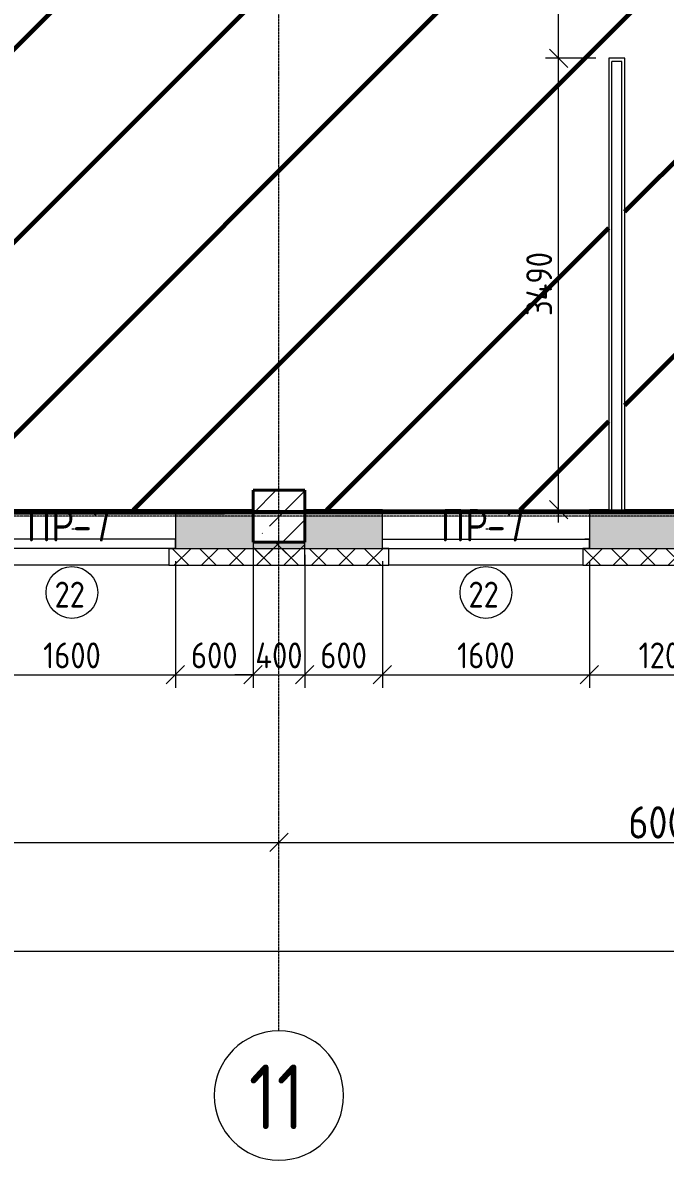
# Model space of a CAD drawing. Header units: millimetres. Extents: x -56773 to 323062, y -262288 to 76460.
# Drawn here: x 25829 to 30796, y -109923 to -101130 of the extents above; entities that cross this region are included whole.
import ezdxf

# ---------------------------------------------------------------- set-up
doc = ezdxf.new("R2010")
doc.units = ezdxf.units.MM
doc.linetypes.add('ADSK_Линия сетки', pattern=[25, 20, -2.5, 0, -2.5])
for name, color, linetype, lineweight in [('1.1) Шлифовка потолка', 5, 'Continuous', 60), ('3.1 Штукатурка внешн стен', 5, 'Continuous', 60), ('_ Окна', 7, 'Continuous', 18), ('Марки', 7, 'Continuous', 20), ('Марки окон', 7, 'Continuous', 20), ('Несущие колонны', 7, 'Continuous', 18), ('Окна', 7, 'Continuous', 9), ('Оси', 7, 'Continuous', 9), ('Размеры', 7, 'Continuous', 9), ('Стены внутренние', 7, 'Continuous', 18), ('Стены наружные', 7, 'Continuous', 18), ('Стены штриховка', 7, 'Continuous', 9)]:
    doc.layers.add(name, color=color, linetype=linetype, lineweight=lineweight)
doc.styles.add('GOST Common', font='', dxfattribs={"width": 0.9, "height": 500})
doc.styles.add('GOST Common_2', font='', dxfattribs={"width": 0.9, "height": 250})
doc.styles.add('GOST Common_3', font='', dxfattribs={"width": 0.9, "height": 200})
doc.styles.get('GOST Common').set_extended_font_data('GOST Common')
doc.styles.get('GOST Common_2').set_extended_font_data('GOST Common')
doc.styles.get('GOST Common_3').set_extended_font_data('GOST Common')
doc.dimstyles.new('ADSK_Основной_2_0_1', dxfattribs={"dimscale": 304.8, "dimtxt": 201.142999, "dimasz": 0.463911, "dimexe": 0.328084, "dimexo": 0.328084, "dimgap": 0.164042, "dimtad": 1, "dimdec": 3, "dimrnd": 0.001, "dimdsep": 46, "dimtxsty": 'GOST Common_3', "dimblk1": 'OBLIQUE', "dimblk2": 'OBLIQUE', "dimsah": 1, "dimcen": 0.09, "dimdle": 0.328084, "dimazin": 2, "dimtfac": 1, "dimtdec": 4, "dimtix": 1, "dimtmove": 1, "dimatfit": 3, "dimfxl": 1, "dimtvp": 1, "dimtolj": 1, "dimtzin": 0, "dimlwd": 20, "dimlwe": 20, "dimarcsym": 2})
doc.dimstyles.new('ADSK_Основной_2_0_2', dxfattribs={"dimscale": 304.8, "dimtxt": 201.142999, "dimasz": 0.463911, "dimexe": 0.328084, "dimexo": 0.328084, "dimgap": 0.164042, "dimtad": 1, "dimdec": 3, "dimrnd": 0.001, "dimdsep": 46, "dimtxsty": 'GOST Common_3', "dimblk1": 'OBLIQUE', "dimblk2": 'OBLIQUE', "dimsah": 1, "dimcen": 0.09, "dimdle": 0.328084, "dimazin": 2, "dimtfac": 1, "dimtdec": 4, "dimtix": 1, "dimtmove": 0, "dimatfit": 3, "dimfxl": 1, "dimtvp": 1, "dimtolj": 1, "dimtzin": 0, "dimlwd": 20, "dimlwe": 20, "dimarcsym": 2})
doc.dimstyles.new('ADSK_Основной_2_5_мм', dxfattribs={"dimscale": 304.8, "dimtxt": 251.428749, "dimasz": 0.463911, "dimexe": 0.492126, "dimexo": 0.984252, "dimgap": 0.098425, "dimtad": 1, "dimrnd": 0.01, "dimdsep": 46, "dimtxsty": 'GOST Common_2', "dimblk1": 'OBLIQUE', "dimblk2": 'OBLIQUE', "dimsah": 1, "dimcen": 0.09, "dimdle": 0.492126, "dimazin": 2, "dimtfac": 1, "dimtdec": 4, "dimtix": 1, "dimtmove": 0, "dimatfit": 3, "dimfxl": 1, "dimtvp": 1, "dimtolj": 1, "dimtzin": 0, "dimlwd": 20, "dimlwe": 20, "dimarcsym": 2})
pattern_1 = [(45, (9.36, -97949.04), (-106.066, 106.066), []), (135, (9.36, -97949.04), (-106.066, -106.066), [])]

# ---------------------------------------------------------------- blocks, each defined once
blk = doc.blocks.new('ADSK_КолоннаЖБ_Прямоугольная - 400x400 мм-1807143-Кладочный план 2-го этаж')
at = {"layer": 'Несущие колонны', "lineweight": 40}
for p, q in [((-200, 200), (200, 200)), ((-200, -200), (-200, 200)), ((200, 200), (200, -200)), ((200, -200), (-200, -200))]:
    blk.add_line(p, q, dxfattribs=at)
blk = doc.blocks.new('ОКНО L03 _2СТ_RS - ОК-5_1600х2000h-3556615-Кладочный план 2-го этаж')
at = {"layer": '_ Окна'}
for p, q in [((-838.1, 149), (761.9, 149)), ((-838.1, 149), (-838.1, 79)), ((-838.1, 149), (-833.1, 149)), ((-818.1, 149), (-38.1, 149)), ((-38.1, 149), (741.9, 149)), ((761.9, 149), (756.9, 149)), ((761.9, 149), (761.9, 79)), ((-838.1, 79), (761.9, 79)), ((-838.1, 79), (-803.1, 79)), ((-818.1, 79), (-38.1, 79)), ((-38.1, 79), (741.9, 79)), ((761.9, 79), (726.9, 79))]:
    blk.add_line(p, q, dxfattribs=at)
at = {"layer": 'Окна'}
blk.add_line((-888.1, -150), (811.9, -150), dxfattribs=at)
blk = doc.blocks.new('ОКНО L03 _2СТ_RS - ОК-5_1600х2000h-3556607-Кладочный план 2-го этаж')
at = {"layer": '_ Окна'}
for p, q in [((-838.1, -79), (761.9, -79)), ((-838.1, -149), (-838.1, -79)), ((-838.1, -79), (-803.1, -79)), ((-818.1, -79), (-38.1, -79)), ((-38.1, -79), (741.9, -79)), ((761.9, -79), (726.9, -79)), ((761.9, -149), (761.9, -79)), ((-838.1, -149), (761.9, -149)), ((-838.1, -149), (-833.1, -149)), ((-818.1, -149), (-38.1, -149)), ((-38.1, -149), (741.9, -149)), ((761.9, -149), (756.9, -149))]:
    blk.add_line(p, q, dxfattribs=at)
at = {"layer": 'Окна'}
blk.add_line((-888.1, 150), (811.9, 150), dxfattribs=at)
blk = doc.blocks.new('Ось сетки - Круг_Ø10 мм-8259-Кладочный план 2-го этаж')
at = {"layer": 'Оси', "lineweight": 20}
for start, end in [(360, 180), (180, 360)]:
    blk.add_arc((0, 0), 5, start, end, dxfattribs=at)
blk = doc.blocks.new('_Oblique')
at = {"color": 0, "linetype": 'ByBlock', "lineweight": -2}
blk.add_line((-0.5, -0.5), (0.5, 0.5), dxfattribs=at)
blk = doc.blocks.new('*D4385')
at = {"layer": 'Defpoints', "color": 0, "transparency": 16777216}
for p in [(21809.4, -107366.3), (27809.4, -107366.3), (27809.4, -107466.3)]:
    blk.add_point(p, dxfattribs=at)
at = {"layer": 'Размеры', "color": 0, "lineweight": 20, "transparency": 16777216}
for p, q in [((21659.4, -107466.3), (27959.4, -107466.3)), ((21809.4, -107666.3), (21809.4, -107616.3)), ((27809.4, -107666.3), (27809.4, -107616.3))]:
    blk.add_line(p, q, dxfattribs=at)
at = {"layer": 'Размеры', "color": 0, "lineweight": 20, "transparency": 16777216, "xscale": 141.4, "yscale": 141.4, "zscale": 141.4, "rotation": 180}
blk.add_blockref('_Oblique', (21809.4, -107466.3), dxfattribs=at)
at = {"layer": 'Размеры', "color": 0, "lineweight": 20, "transparency": 16777216, "xscale": 141.4, "yscale": 141.4, "zscale": 141.4}
blk.add_blockref('_Oblique', (27809.4, -107466.3), dxfattribs=at)
at = {"layer": 'Размеры', "color": 0, "lineweight": 9, "transparency": 16777216, "insert": (24809.4, -107311.3), "char_height": 250, "width": 756.843, "attachment_point": 5, "style": 'GOST Common_2'}
blk.add_mtext('\\A1;6000', dxfattribs=at)
blk = doc.blocks.new('*D4386')
at = {"layer": 'Defpoints', "color": 0, "transparency": 16777216}
for p in [(27809.4, -107366.3), (33809.4, -107366.3), (33809.4, -107466.3)]:
    blk.add_point(p, dxfattribs=at)
at = {"layer": 'Размеры', "color": 0, "lineweight": 20, "transparency": 16777216}
for p, q in [((27659.4, -107466.3), (33959.4, -107466.3)), ((27809.4, -107666.3), (27809.4, -107616.3)), ((33809.4, -107666.3), (33809.4, -107616.3))]:
    blk.add_line(p, q, dxfattribs=at)
at = {"layer": 'Размеры', "color": 0, "lineweight": 20, "transparency": 16777216, "xscale": 141.4, "yscale": 141.4, "zscale": 141.4, "rotation": 180}
blk.add_blockref('_Oblique', (27809.4, -107466.3), dxfattribs=at)
at = {"layer": 'Размеры', "color": 0, "lineweight": 20, "transparency": 16777216, "xscale": 141.4, "yscale": 141.4, "zscale": 141.4}
blk.add_blockref('_Oblique', (33809.4, -107466.3), dxfattribs=at)
at = {"layer": 'Размеры', "color": 0, "lineweight": 9, "transparency": 16777216, "insert": (30809.4, -107311.3), "char_height": 250, "width": 756.843, "attachment_point": 5, "style": 'GOST Common_2'}
blk.add_mtext('\\A1;6000', dxfattribs=at)
blk = doc.blocks.new('*D4400')
at = {"layer": 'Defpoints', "color": 0, "transparency": 16777216}
for p in [(-19590.6, -108206.3), (61609.4, -108206.3), (61609.4, -108306.3)]:
    blk.add_point(p, dxfattribs=at)
at = {"layer": 'Размеры', "color": 0, "lineweight": 20, "transparency": 16777216}
for p, q in [((-19740.6, -108306.3), (61759.4, -108306.3)), ((-19590.6, -108506.3), (-19590.6, -108456.3)), ((61609.4, -108506.3), (61609.4, -108456.3))]:
    blk.add_line(p, q, dxfattribs=at)
at = {"layer": 'Размеры', "color": 0, "lineweight": 20, "transparency": 16777216, "xscale": 141.4, "yscale": 141.4, "zscale": 141.4, "rotation": 180}
blk.add_blockref('_Oblique', (-19590.6, -108306.3), dxfattribs=at)
at = {"layer": 'Размеры', "color": 0, "lineweight": 20, "transparency": 16777216, "xscale": 141.4, "yscale": 141.4, "zscale": 141.4}
blk.add_blockref('_Oblique', (61609.4, -108306.3), dxfattribs=at)
at = {"layer": 'Размеры', "color": 0, "lineweight": 9, "transparency": 16777216, "insert": (21009.4, -108151.3), "char_height": 250, "width": 889.802, "attachment_point": 5, "style": 'GOST Common_2'}
blk.add_mtext('\\A1;81200', dxfattribs=at)
blk = doc.blocks.new('*D4493')
at = {"layer": 'Defpoints', "color": 0, "transparency": 16777216}
for p in [(25409.4, -105193.1), (27009.4, -105193.1), (27009.4, -106170.3)]:
    blk.add_point(p, dxfattribs=at)
at = {"layer": 'Размеры', "color": 0, "lineweight": 20, "transparency": 16777216}
for p, q in [((25409.4, -105293.1), (25409.4, -106270.3)), ((27009.4, -105293.1), (27009.4, -106270.3)), ((25309.4, -106170.3), (27109.4, -106170.3))]:
    blk.add_line(p, q, dxfattribs=at)
at = {"layer": 'Размеры', "color": 0, "lineweight": 20, "transparency": 16777216, "xscale": 141.4, "yscale": 141.4, "zscale": 141.4, "rotation": 180}
blk.add_blockref('_Oblique', (25409.4, -106170.3), dxfattribs=at)
at = {"layer": 'Размеры', "color": 0, "lineweight": 20, "transparency": 16777216, "xscale": 141.4, "yscale": 141.4, "zscale": 141.4}
blk.add_blockref('_Oblique', (27009.4, -106170.3), dxfattribs=at)
at = {"layer": 'Размеры', "color": 0, "lineweight": 9, "transparency": 16777216, "insert": (26209.4, -106020.3), "char_height": 200, "width": 560.473, "attachment_point": 5, "style": 'GOST Common_3'}
blk.add_mtext('\\A1;1600', dxfattribs=at)
blk = doc.blocks.new('*D4494')
at = {"layer": 'Defpoints', "color": 0, "transparency": 16777216}
for p in [(27609.4, -105144.1), (27009.4, -105193.1), (27609.4, -106170.3)]:
    blk.add_point(p, dxfattribs=at)
at = {"layer": 'Размеры', "color": 0, "lineweight": 20, "transparency": 16777216}
for p, q in [((27609.4, -105244.1), (27609.4, -106270.3)), ((27009.4, -105293.1), (27009.4, -106270.3)), ((26909.4, -106170.3), (27709.4, -106170.3))]:
    blk.add_line(p, q, dxfattribs=at)
at = {"layer": 'Размеры', "color": 0, "lineweight": 20, "transparency": 16777216, "xscale": 141.4, "yscale": 141.4, "zscale": 141.4, "rotation": 180}
blk.add_blockref('_Oblique', (27009.4, -106170.3), dxfattribs=at)
at = {"layer": 'Размеры', "color": 0, "lineweight": 20, "transparency": 16777216, "xscale": 141.4, "yscale": 141.4, "zscale": 141.4}
blk.add_blockref('_Oblique', (27609.4, -106170.3), dxfattribs=at)
at = {"layer": 'Размеры', "color": 0, "lineweight": 9, "transparency": 16777216, "insert": (27309.4, -106020.3), "char_height": 200, "width": 454.106, "attachment_point": 5, "style": 'GOST Common_3'}
blk.add_mtext('\\A1;600', dxfattribs=at)
blk = doc.blocks.new('*D4495')
at = {"layer": 'Defpoints', "color": 0, "transparency": 16777216}
for p in [(27609.4, -105144.1), (28009.4, -105144.1), (28009.4, -106170.3)]:
    blk.add_point(p, dxfattribs=at)
at = {"layer": 'Размеры', "color": 0, "lineweight": 20, "transparency": 16777216}
for p, q in [((27609.4, -105244.1), (27609.4, -106270.3)), ((28009.4, -105244.1), (28009.4, -106270.3)), ((27609.4, -106170.3), (27468, -106170.3)), ((27609.4, -106170.3), (28009.4, -106170.3)), ((28009.4, -106170.3), (28150.8, -106170.3))]:
    blk.add_line(p, q, dxfattribs=at)
at = {"layer": 'Размеры', "color": 0, "lineweight": 20, "transparency": 16777216, "xscale": 141.4, "yscale": 141.4, "zscale": 141.4}
blk.add_blockref('_Oblique', (27609.4, -106170.3), dxfattribs=at)
at = {"layer": 'Размеры', "color": 0, "lineweight": 20, "transparency": 16777216, "xscale": 141.4, "yscale": 141.4, "zscale": 141.4, "rotation": 180}
blk.add_blockref('_Oblique', (28009.4, -106170.3), dxfattribs=at)
at = {"layer": 'Размеры', "color": 0, "lineweight": 9, "transparency": 16777216, "insert": (27809.4, -106020.3), "char_height": 200, "width": 474.561, "attachment_point": 5, "style": 'GOST Common_3'}
blk.add_mtext('\\A1;400', dxfattribs=at)
blk = doc.blocks.new('*D4496')
at = {"layer": 'Defpoints', "color": 0, "transparency": 16777216}
for p in [(28009.4, -105144.1), (28609.4, -105193.1), (28609.4, -106170.3)]:
    blk.add_point(p, dxfattribs=at)
at = {"layer": 'Размеры', "color": 0, "lineweight": 20, "transparency": 16777216}
for p, q in [((28009.4, -105244.1), (28009.4, -106270.3)), ((28609.4, -105293.1), (28609.4, -106270.3)), ((27909.4, -106170.3), (28709.4, -106170.3))]:
    blk.add_line(p, q, dxfattribs=at)
at = {"layer": 'Размеры', "color": 0, "lineweight": 20, "transparency": 16777216, "xscale": 141.4, "yscale": 141.4, "zscale": 141.4, "rotation": 180}
blk.add_blockref('_Oblique', (28009.4, -106170.3), dxfattribs=at)
at = {"layer": 'Размеры', "color": 0, "lineweight": 20, "transparency": 16777216, "xscale": 141.4, "yscale": 141.4, "zscale": 141.4}
blk.add_blockref('_Oblique', (28609.4, -106170.3), dxfattribs=at)
at = {"layer": 'Размеры', "color": 0, "lineweight": 9, "transparency": 16777216, "insert": (28309.4, -106020.3), "char_height": 200, "width": 454.106, "attachment_point": 5, "style": 'GOST Common_3'}
blk.add_mtext('\\A1;600', dxfattribs=at)
blk = doc.blocks.new('*D4497')
at = {"layer": 'Defpoints', "color": 0, "transparency": 16777216}
for p in [(28609.4, -105193.1), (30209.4, -105193.1), (30209.4, -106170.3)]:
    blk.add_point(p, dxfattribs=at)
at = {"layer": 'Размеры', "color": 0, "lineweight": 20, "transparency": 16777216}
for p, q in [((28609.4, -105293.1), (28609.4, -106270.3)), ((30209.4, -105293.1), (30209.4, -106270.3)), ((28509.4, -106170.3), (30309.4, -106170.3))]:
    blk.add_line(p, q, dxfattribs=at)
at = {"layer": 'Размеры', "color": 0, "lineweight": 20, "transparency": 16777216, "xscale": 141.4, "yscale": 141.4, "zscale": 141.4, "rotation": 180}
blk.add_blockref('_Oblique', (28609.4, -106170.3), dxfattribs=at)
at = {"layer": 'Размеры', "color": 0, "lineweight": 20, "transparency": 16777216, "xscale": 141.4, "yscale": 141.4, "zscale": 141.4}
blk.add_blockref('_Oblique', (30209.4, -106170.3), dxfattribs=at)
at = {"layer": 'Размеры', "color": 0, "lineweight": 9, "transparency": 16777216, "insert": (29409.4, -106020.3), "char_height": 200, "width": 560.473, "attachment_point": 5, "style": 'GOST Common_3'}
blk.add_mtext('\\A1;1600', dxfattribs=at)
blk = doc.blocks.new('*D4498')
at = {"layer": 'Defpoints', "color": 0, "transparency": 16777216}
for p in [(30209.4, -105193.1), (31409.4, -105193.1), (31409.4, -106170.3)]:
    blk.add_point(p, dxfattribs=at)
at = {"layer": 'Размеры', "color": 0, "lineweight": 20, "transparency": 16777216}
for p, q in [((30209.4, -105293.1), (30209.4, -106270.3)), ((31409.4, -105293.1), (31409.4, -106270.3)), ((30109.4, -106170.3), (31509.4, -106170.3))]:
    blk.add_line(p, q, dxfattribs=at)
at = {"layer": 'Размеры', "color": 0, "lineweight": 20, "transparency": 16777216, "xscale": 141.4, "yscale": 141.4, "zscale": 141.4, "rotation": 180}
blk.add_blockref('_Oblique', (30209.4, -106170.3), dxfattribs=at)
at = {"layer": 'Размеры', "color": 0, "lineweight": 20, "transparency": 16777216, "xscale": 141.4, "yscale": 141.4, "zscale": 141.4}
blk.add_blockref('_Oblique', (31409.4, -106170.3), dxfattribs=at)
at = {"layer": 'Размеры', "color": 0, "lineweight": 9, "transparency": 16777216, "insert": (30809.4, -106020.3), "char_height": 200, "width": 560.473, "attachment_point": 5, "style": 'GOST Common_3'}
blk.add_mtext('\\A1;1200', dxfattribs=at)
blk = doc.blocks.new('*D4879')
at = {"layer": 'Defpoints', "color": 0, "transparency": 16777216}
for p in [(29971.5, -101404.1), (30359.4, -101404.1), (29871.5, -104894.1)]:
    blk.add_point(p, dxfattribs=at)
at = {"layer": 'Размеры', "color": 0, "lineweight": 20, "transparency": 16777216}
for p, q in [((29971.5, -104994.1), (29971.5, -101304.1)), ((30259.4, -101404.1), (29871.5, -101404.1)), ((29971.5, -104894.1), (30071.5, -104894.1))]:
    blk.add_line(p, q, dxfattribs=at)
at = {"layer": 'Размеры', "color": 0, "lineweight": 20, "transparency": 16777216, "xscale": 141.4, "yscale": 141.4, "zscale": 141.4}
for p, rotation in [((29971.5, -101404.1), 90), ((29971.5, -104894.1), 270)]:
    blk.add_blockref('_Oblique', p, dxfattribs=dict(at, rotation=rotation))
at = {"layer": 'Размеры', "color": 0, "lineweight": 9, "transparency": 16777216, "insert": (29821.5, -103149.1), "char_height": 200, "width": 625.93, "attachment_point": 5, "rotation": 90, "style": 'GOST Common_3'}
blk.add_mtext('\\A1;3490', dxfattribs=at)
blk = doc.blocks.new('*D4880')
at = {"layer": 'Defpoints', "color": 0, "transparency": 16777216}
for p in [(29971.5, -100204.1), (30359.4, -100204.1), (30359.4, -101404.1)]:
    blk.add_point(p, dxfattribs=at)
at = {"layer": 'Размеры', "color": 0, "lineweight": 20, "transparency": 16777216}
for p, q in [((29971.5, -101504.1), (29971.5, -100104.1)), ((30259.4, -100204.1), (29871.5, -100204.1)), ((30259.4, -101404.1), (29871.5, -101404.1))]:
    blk.add_line(p, q, dxfattribs=at)
at = {"layer": 'Размеры', "color": 0, "lineweight": 20, "transparency": 16777216, "xscale": 141.4, "yscale": 141.4, "zscale": 141.4}
for p, rotation in [((29971.5, -100204.1), 90), ((29971.5, -101404.1), 270)]:
    blk.add_blockref('_Oblique', p, dxfattribs=dict(at, rotation=rotation))
at = {"layer": 'Размеры', "color": 0, "lineweight": 9, "transparency": 16777216, "insert": (29821.5, -100804.1), "char_height": 200, "width": 560.473, "attachment_point": 5, "rotation": 90, "style": 'GOST Common_3'}
blk.add_mtext('\\A1;1200', dxfattribs=at)
blk = doc.blocks.new('М_окна1 - Маркировка типоразмера-1510237-Кладочный план 2-го этаж')
at = {"layer": 'Марки окон'}
blk.add_circle((0, 0), 2, dxfattribs=at)
blk = doc.blocks.new('ADSK_Марка_Отверстие - Экземпляр_Только Марка-157312-Кладочный план 2-го этаж')
at = {"layer": 'Марки'}
blk.add_line((0, 0), (0.2, 0), dxfattribs=at)

msp = doc.modelspace()

# ---------------------------------------------------------------- hatches: boundary and pattern name
at = {"layer": '1.1) Шлифовка потолка', "transparency": 33554687}
h = msp.add_hatch(dxfattribs=at)
h.set_pattern_fill('ANSI31', color=5, scale=333)
h.paths.add_polyline_path([(32903.5498, -96144.5668), (24423.9062, -96144.5668), (24423.9062, -104894.0666), (25409.3615, -104894.0666), (27059.3615, -104894.0666), (27609.3615, -104894.0666), (27609.3615, -104744.0666), (28009.3615, -104744.0666), (28009.3615, -104894.0666), (28609.3615, -104894.0666), (30259.3615, -104894.0666), (30359.3615, -104894.0666), (30359.3615, -101404.0666), (30484.3615, -101404.0666), (30484.3615, -104894.0666), (31409.3615, -104894.0666), (32903.5498, -104894.0666), (32903.5498, -99219.0666), (30484.3615, -99219.0666), (30484.3615, -100204.0666), (30359.3615, -100204.0666), (30359.3615, -99219.0666), (26534.3615, -99219.0666), (26534.3615, -98369.0666), (27809.3615, -98369.0666), (27809.3615, -97769.0666), (27934.3615, -97769.0666), (27934.3615, -98369.0666), (29434.3615, -98369.0666), (31234.3615, -98369.0666), (31424.3615, -98369.0666), (32024.3615, -98369.0666), (32264.3615, -98369.0666), (32903.5498, -98369.0666)])
at = {"layer": 'Несущие колонны', "lineweight": 9}
h = msp.add_hatch(dxfattribs=at)
h.set_pattern_fill('FP_1', color=256, style=0, pattern_type=2)
h.set_pattern_definition([(45, (9.36, -97949.04), (-224.5064, 224.5064), []), (45, (233.87, -97949.04), (-224.5064, 224.5064), [396.875, -79.375, 3.353, -76.022])])
h.paths.add_polyline_path([(28009.3615, -105144.0666), (28009.3615, -104744.0666), (27609.3615, -104744.0666), (27609.3615, -105144.0666)])
at = {"layer": 'Стены внутренние', "lineweight": 9}
h = msp.add_hatch(dxfattribs=at)
h.set_pattern_fill('FP_2', color=256, style=0, pattern_type=2)
h.set_pattern_definition([(45, (9.36, -97949.04), (84.18955, 308.69595), [396.875, -79.375, 3.353, -76.022])])
h.paths.add_polyline_path([(56459.3615, -105194.0666), (56459.3615, -105193.0666), (56409.3615, -105193.0666), (56409.3615, -104894.0666), (55809.3615, -104894.0666), (55809.3615, -105144.0666), (55409.3615, -105144.0666), (55409.3615, -104894.0666), (54809.3615, -104894.0666), (54809.3615, -105193.0666), (56326.6505, -105194.0666)])
h.paths.add_polyline_path([(59222.263, -105194.0666), (59209.3615, -105193.0666), (59209.3615, -104894.0666), (58009.3615, -104894.0666), (58009.3615, -105193.0666), (57959.3615, -105194.0666)])
h.paths.add_polyline_path([(61393.9725, -105194.0666), (61559.3615, -105194.0666), (61559.3615, -105144.0666), (61409.3615, -105144.0666), (61409.3615, -104894.0666), (60809.3615, -104894.0666), (60809.3615, -105193.0666), (60759.3615, -105194.0666)])
h.paths.add_polyline_path([(44959.3615, -105194.0666), (46909.3615, -105193.0666), (46909.3615, -104894.0666), (46009.3615, -104894.0666), (46009.3615, -105144.0666), (45609.3615, -105144.0666), (45609.3615, -104894.0666), (45009.3615, -104894.0666), (45009.3615, -105193.0666), (44959.3615, -105193.0666)])
h.paths.add_polyline_path([(37459.3615, -105194.0666), (37459.3615, -105193.0666), (37409.3615, -105193.0666), (37409.3615, -104894.0666), (36209.3615, -104894.0666), (36209.3615, -105193.0666), (36159.3615, -105194.0666)])
h.paths.add_polyline_path([(40659.3615, -105194.0666), (40659.3615, -105193.0666), (40609.3615, -105193.0666), (40609.3615, -104894.0666), (40009.3615, -104894.0666), (40009.3615, -105144.0666), (39609.3615, -105144.0666), (39609.3615, -104894.0666), (39009.3615, -104894.0666), (39009.3615, -105193.0666), (38959.3615, -105194.0666)])
h.paths.add_polyline_path([(50459.3615, -105194.0666), (50459.3615, -105193.0666), (50409.3615, -105193.0666), (50409.3615, -104894.0666), (49809.3615, -104894.0666), (49809.3615, -105144.0666), (49409.3615, -105144.0666), (49409.3615, -104894.0666), (48509.3615, -104894.0666), (48509.3615, -105193.0666), (48459.3615, -105194.0666)])
h.paths.add_polyline_path([(53259.3615, -105194.0666), (53259.3615, -105193.0666), (53209.3615, -105193.0666), (53209.3615, -104894.0666), (52009.3615, -104894.0666), (52009.3615, -105193.0666), (51959.3615, -105194.0666)])
h.paths.add_polyline_path([(42159.3615, -105194.0666), (43409.3615, -105193.0666), (43409.3615, -104894.0666), (42209.3615, -104894.0666), (42209.3615, -105193.0666), (42159.3615, -105193.0666)])
h.paths.add_polyline_path([(30266.1372, -105194.0666), (31409.3615, -105193.0666), (31409.3615, -104894.0666), (30209.3615, -104894.0666), (30209.3615, -105193.0666), (30159.3615, -105194.0666)])
h.paths.add_polyline_path([(19459.3615, -105194.0666), (19459.3615, -105193.0666), (19409.3615, -105193.0666), (19409.3615, -104894.0666), (18209.3615, -104894.0666), (18209.3615, -105193.0666), (18683.6869, -105194.0666)])
h.paths.add_polyline_path([(15609.3615, -105194.0666), (15609.3615, -104894.0666), (15009.3615, -104894.0666), (15009.3615, -105144.0666), (14609.3615, -105144.0666), (14609.3615, -104894.0666), (14009.3615, -104894.0666), (14009.3615, -105193.0666), (13959.3615, -105194.0666)])
h.paths.add_polyline_path([(20959.3615, -105194.0666), (21609.3615, -105194.0666), (21609.3615, -104894.0666), (21009.3615, -104894.0666), (21009.3615, -105193.0666), (20959.3615, -105193.0666)])
h.paths.add_polyline_path([(28659.3615, -105194.0666), (28659.3615, -105193.0666), (28609.3615, -105193.0666), (28609.3615, -104894.0666), (28009.3615, -104894.0666), (28009.3615, -105144.0666), (27609.3615, -105144.0666), (27609.3615, -104894.0666), (27009.3615, -104894.0666), (27009.3615, -105193.0666), (27370.5247, -105194.0666)])
h.paths.add_polyline_path([(32959.3615, -105194.0666), (34609.3615, -105193.0666), (34609.3615, -104894.0666), (34009.3615, -104894.0666), (34009.3615, -105144.0666), (33609.3615, -105144.0666), (33609.3615, -104894.0666), (33009.3615, -104894.0666), (33009.3615, -105193.0666), (32959.3615, -105193.0666)])
h.paths.add_polyline_path([(22009.3615, -105194.0666), (22609.3615, -105193.0666), (22609.3615, -104894.0666), (22009.3615, -104894.0666), (22009.3615, -105144.0666)])
h.paths.add_polyline_path([(25459.3615, -105194.0666), (25459.3615, -105193.0666), (25409.3615, -105193.0666), (25409.3615, -104894.0666), (24209.3615, -104894.0666), (24209.3615, -105193.0666), (24474.9121, -105194.0666)])
h.paths.add_polyline_path([(16009.3615, -105194.0666), (16609.3615, -105193.0666), (16609.3615, -104894.0666), (16009.3615, -104894.0666), (16009.3615, -105144.0666)])
h.paths.add_polyline_path([(6459.3615, -105194.0666), (6459.3615, -105193.0666), (6409.3615, -105193.0666), (6409.3615, -104894.0666), (5209.3615, -104894.0666), (5209.3615, -105193.0666), (5159.3615, -105194.0666)])
h.paths.add_polyline_path([(-5540.6385, -105194.0666), (-5540.6385, -105193.0666), (-5590.6385, -105193.0666), (-5590.6385, -104894.0666), (-6790.6385, -104894.0666), (-6790.6385, -105193.0666), (-6840.6385, -105194.0666)])
h.paths.add_polyline_path([(-2340.6385, -105194.0666), (-2340.6385, -105193.0666), (-2390.6385, -105193.0666), (-2390.6385, -104894.0666), (-2990.6385, -104894.0666), (-2990.6385, -105144.0666), (-3390.6385, -105144.0666), (-3390.6385, -104894.0666), (-3990.6385, -104894.0666), (-3990.6385, -105193.0666), (-4040.6385, -105194.0666)])
h.paths.add_polyline_path([(1959.3615, -105194.0666), (3609.3615, -105193.0666), (3609.3615, -104894.0666), (3009.3615, -104894.0666), (3009.3615, -105144.0666), (2609.3615, -105144.0666), (2609.3615, -104894.0666), (2009.3615, -104894.0666), (2009.3615, -105193.0666), (1959.3615, -105193.0666)])
h.paths.add_polyline_path([(12459.3615, -105194.0666), (12459.3615, -105193.0666), (12409.3615, -105193.0666), (12409.3615, -104894.0666), (11209.3615, -104894.0666), (11209.3615, -105193.0666), (11159.3615, -105194.0666)])
h.paths.add_polyline_path([(9659.3615, -105194.0666), (9659.3615, -105193.0666), (9609.3615, -105193.0666), (9609.3615, -104894.0666), (9009.3615, -104894.0666), (9009.3615, -105144.0666), (8609.3615, -105144.0666), (8609.3615, -104894.0666), (8009.3615, -104894.0666), (8009.3615, -105193.0666), (7959.3615, -105194.0666)])
h.paths.add_polyline_path([(459.3615, -105194.0666), (459.3615, -105193.0666), (409.3615, -105193.0666), (409.3615, -104894.0666), (-790.6385, -104894.0666), (-790.6385, -105193.0666), (-840.6385, -105194.0666)])
h.paths.add_polyline_path([(-8340.6385, -105194.0666), (-8340.6385, -105193.0666), (-8390.6385, -105193.0666), (-8390.6385, -104894.0666), (-8990.6385, -104894.0666), (-8990.6385, -105144.0666), (-9390.6385, -105144.0666), (-9390.6385, -104894.0666), (-10590.6385, -104894.0666), (-10590.6385, -105193.0666), (-10272.4389, -105194.0666)])
h.paths.add_polyline_path([(-17240.6385, -105194.0666), (-15990.6385, -105193.0666), (-15990.6385, -104894.0666), (-17190.6385, -104894.0666), (-17190.6385, -105193.0666), (-17240.6385, -105193.0666)])
h.paths.add_polyline_path([(-18959.2766, -105194.0666), (-18790.6385, -105193.0666), (-18790.6385, -104894.0666), (-19390.6385, -104894.0666), (-19390.6385, -105194.0666)])
h.paths.add_polyline_path([(-13168.0514, -105194.0666), (-12190.6385, -105193.0666), (-12190.6385, -104894.0666), (-13390.6385, -104894.0666), (-13390.6385, -105144.0666), (-13790.6385, -105144.0666), (-13790.6385, -104894.0666), (-14390.6385, -104894.0666), (-14390.6385, -105193.0666), (-13891.9546, -105194.0666)])
at = {"layer": 'Стены наружные', "lineweight": 9}
h = msp.add_hatch(dxfattribs=at)
h.set_pattern_fill('FP_4', color=256, style=0, pattern_type=2)
h.set_pattern_definition(pattern_1)
h.paths.add_polyline_path([(27609.3615, -105324.0666), (28009.3615, -105324.0666), (28009.3615, -105144.0666), (27609.3615, -105144.0666)])
h = msp.add_hatch(dxfattribs=at)
h.set_pattern_fill('FP_4', color=256, style=0, pattern_type=2)
h.set_pattern_definition(pattern_1)
h.paths.add_polyline_path([(60759.3615, -105324.0666), (61989.3615, -105324.0666), (61989.3615, -105194.0666), (60759.3615, -105194.0666)])
h.paths.add_polyline_path([(59222.263, -105324.0666), (59259.3615, -105324.0666), (59259.3615, -105194.0666), (57959.3615, -105194.0666), (57959.3615, -105324.0666)])
h.paths.add_polyline_path([(46959.3615, -105324.0666), (46959.3615, -105194.0666), (44959.3615, -105194.0666), (44959.3615, -105324.0666)])
h.paths.add_polyline_path([(50459.3615, -105324.0666), (50459.3615, -105194.0666), (48459.3615, -105194.0666), (48459.3615, -105324.0666)])
h.paths.add_polyline_path([(37459.3615, -105324.0666), (37459.3615, -105194.0666), (36159.3615, -105194.0666), (36159.3615, -105324.0666)])
h.paths.add_polyline_path([(38959.3615, -105324.0666), (40659.3615, -105324.0666), (40659.3615, -105194.0666), (38959.3615, -105194.0666)])
h.paths.add_polyline_path([(43459.3615, -105324.0666), (43459.3615, -105194.0666), (42159.3615, -105194.0666), (42159.3615, -105324.0666)])
h.paths.add_polyline_path([(56326.6505, -105324.0666), (56459.3615, -105324.0666), (56459.3615, -105194.0666), (54759.3615, -105194.0666), (54759.3615, -105324.0666)])
h.paths.add_polyline_path([(51959.3615, -105324.0666), (53259.3615, -105324.0666), (53259.3615, -105194.0666), (51959.3615, -105194.0666)])
h.paths.add_polyline_path([(25459.3615, -105324.0666), (25459.3615, -105194.0666), (24159.3615, -105194.0666), (24159.3615, -105324.0666), (24474.9121, -105324.0666)])
h.paths.add_polyline_path([(18159.3615, -105324.0666), (19459.3615, -105324.0666), (19459.3615, -105194.0666), (18159.3615, -105194.0666)])
h.paths.add_polyline_path([(16659.3615, -105324.0666), (16659.3615, -105194.0666), (16009.3615, -105194.0666), (16009.3615, -105324.0666)])
h.paths.add_polyline_path([(28659.3615, -105324.0666), (28659.3615, -105194.0666), (26959.3615, -105194.0666), (26959.3615, -105324.0666), (27370.5247, -105324.0666)])
h.paths.add_polyline_path([(21579.2995, -105324.0666), (21609.3615, -105324.0666), (21609.3615, -105194.0666), (20959.3615, -105194.0666), (20959.3615, -105324.0666)])
h.paths.add_polyline_path([(30159.3615, -105324.0666), (31459.3615, -105324.0666), (31459.3615, -105194.0666), (30159.3615, -105194.0666)])
h.paths.add_polyline_path([(22659.3615, -105324.0666), (22659.3615, -105194.0666), (22009.3615, -105194.0666), (22009.3615, -105324.0666)])
h.paths.add_polyline_path([(32959.3615, -105324.0666), (34659.3615, -105324.0666), (34659.3615, -105194.0666), (32959.3615, -105194.0666)])
h.paths.add_polyline_path([(15609.3615, -105324.0666), (15609.3615, -105194.0666), (13959.3615, -105194.0666), (13959.3615, -105324.0666)])
h.paths.add_polyline_path([(-2340.6385, -105324.0666), (-2340.6385, -105194.0666), (-4040.6385, -105194.0666), (-4040.6385, -105324.0666)])
h.paths.add_polyline_path([(12459.3615, -105324.0666), (12459.3615, -105194.0666), (11159.3615, -105194.0666), (11159.3615, -105324.0666)])
h.paths.add_polyline_path([(459.3615, -105324.0666), (459.3615, -105194.0666), (-840.6385, -105194.0666), (-840.6385, -105324.0666)])
h.paths.add_polyline_path([(3659.3615, -105324.0666), (3659.3615, -105194.0666), (1959.3615, -105194.0666), (1959.3615, -105324.0666)])
h.paths.add_polyline_path([(7959.3615, -105324.0666), (9659.3615, -105324.0666), (9659.3615, -105194.0666), (7959.3615, -105194.0666)])
h.paths.add_polyline_path([(6459.3615, -105324.0666), (6459.3615, -105194.0666), (5159.3615, -105194.0666), (5159.3615, -105324.0666)])
h.paths.add_polyline_path([(-13891.9546, -105324.0666), (-12140.6385, -105324.0666), (-12140.6385, -105194.0666), (-14440.6385, -105194.0666), (-14440.6385, -105324.0666)])
h.paths.add_polyline_path([(-10640.6385, -105324.0666), (-8340.6385, -105324.0666), (-8340.6385, -105194.0666), (-10640.6385, -105194.0666)])
h.paths.add_polyline_path([(-16063.664, -105324.0666), (-15940.6385, -105324.0666), (-15940.6385, -105194.0666), (-17240.6385, -105194.0666), (-17240.6385, -105324.0666)])
h.paths.add_polyline_path([(-18740.6385, -105324.0666), (-18740.6385, -105194.0666), (-19790.6385, -105194.0666), (-19790.6385, -105324.0666), (-18959.2766, -105324.0666)])
h.paths.add_polyline_path([(-5540.6385, -105324.0666), (-5540.6385, -105194.0666), (-6840.6385, -105194.0666), (-6840.6385, -105324.0666)])

# ---------------------------------------------------------------- linework, layer by layer
at = {"layer": '3.1 Штукатурка внешн стен'}
msp.add_lwpolyline([(61409.3615, -104894.0666), (-19390.6385, -104944.0666), (-19590.6385, -104944.0666), (-19540.6385, -87219.0666)], dxfattribs=at)
at = {"layer": 'Несущие колонны', "lineweight": 9}
for p, q in [((28009.3615, -104744.0666), (27609.3615, -104744.0666)), ((27609.3615, -104744.0666), (27609.3615, -104894.0666)), ((28009.3615, -104894.0666), (28009.3615, -104744.0666)), ((27609.3615, -104894.0666), (27609.3615, -105144.0666)), ((28009.3615, -105144.0666), (28009.3615, -104894.0666)), ((27609.3615, -105144.0666), (28009.3615, -105144.0666))]:
    msp.add_line(p, q, dxfattribs=at)
at = {"layer": 'Оси', "linetype": 'ADSK_Линия сетки', "lineweight": 5}
for p, q in [((27809.3615, -108922.9178), (27809.3615, -87921.5904)), ((62525.08, -104944.0666), (-25230.7352, -104944.0666))]:
    msp.add_line(p, q, dxfattribs=at)
at = {"layer": 'Стены внутренние', "lineweight": 5}
for p, q in [((30359.3615, -101404.0666), (30359.3615, -104894.0666)), ((30484.3615, -101404.0666), (30359.3615, -101404.0666)), ((30484.3615, -104894.0666), (30484.3615, -101404.0666)), ((25409.3615, -104894.0666), (27009.3615, -104894.0666)), ((27609.3615, -104894.0666), (27009.3615, -104894.0666)), ((27009.3615, -104894.0666), (27009.3615, -105193.0666)), ((27609.3615, -105144.0666), (27609.3615, -104894.0666)), ((28609.3615, -104894.0666), (28009.3615, -104894.0666)), ((28009.3615, -104894.0666), (28009.3615, -105144.0666)), ((28609.3615, -105193.0666), (28609.3615, -104894.0666)), ((28609.3615, -104894.0666), (30209.3615, -104894.0666)), ((30359.3615, -104894.0666), (30209.3615, -104894.0666)), ((30209.3615, -104894.0666), (30209.3615, -105193.0666)), ((31409.3615, -104894.0666), (30484.3615, -104894.0666)), ((27009.3615, -105193.0666), (26959.3615, -105193.0666)), ((26959.3615, -105193.0666), (26959.3615, -105194.0666)), ((28659.3615, -105193.0666), (28609.3615, -105193.0666)), ((28659.3615, -105194.0666), (28659.3615, -105193.0666)), ((30209.3615, -105193.0666), (30159.3615, -105193.0666)), ((30159.3615, -105193.0666), (30159.3615, -105194.0666))]:
    msp.add_line(p, q, dxfattribs=at)
at = {"layer": 'Стены наружные', "lineweight": 9}
for p, q in [((28009.3615, -105144.0666), (27609.3615, -105144.0666)), ((27609.3615, -105144.0666), (27609.3615, -105324.0666)), ((28009.3615, -105324.0666), (28009.3615, -105144.0666)), ((26959.3615, -105194.0666), (26959.3615, -105324.0666)), ((28659.3615, -105324.0666), (28659.3615, -105194.0666)), ((30159.3615, -105194.0666), (30159.3615, -105324.0666)), ((26959.3615, -105324.0666), (25459.3615, -105324.0666)), ((26959.3615, -105324.0666), (28659.3615, -105324.0666)), ((30159.3615, -105324.0666), (28659.3615, -105324.0666)), ((30159.3615, -105324.0666), (31459.3615, -105324.0666))]:
    msp.add_line(p, q, dxfattribs=at)
at = {"layer": 'Стены штриховка', "lineweight": 9}
for p, q in [((30459.3615, -101429.0666), (30384.3615, -101429.0666)), ((30384.3615, -104894.0666), (30384.3615, -101429.0666)), ((30459.3615, -104894.0666), (30459.3615, -101429.0666)), ((30359.3615, -104894.0666), (30484.3615, -104894.0666)), ((26959.3615, -105194.0666), (28659.3615, -105194.0666)), ((30159.3615, -105194.0666), (31459.3615, -105194.0666))]:
    msp.add_line(p, q, dxfattribs=at)

# ---------------------------------------------------------------- block references
at = {"layer": 'Марки', "xscale": 99.99999999999993, "yscale": 99.99999999999993, "zscale": 99.99999999999993}
for p in [(26209.3615, -105043.0666), (29409.3615, -105043.0666)]:
    msp.add_blockref('ADSK_Марка_Отверстие - Экземпляр_Только Марка-157312-Кладочный план 2-го этаж', p, dxfattribs=at)
at = {"layer": 'Марки окон', "xscale": 99.99999999999993, "yscale": 99.99999999999993, "zscale": 99.99999999999993}
for p in [(26209.3615, -105534.0666), (29409.3615, -105534.0666)]:
    msp.add_blockref('М_окна1 - Маркировка типоразмера-1510237-Кладочный план 2-го этаж', p, dxfattribs=at)
at = {"layer": 'Несущие колонны', "lineweight": 40, "rotation": 89.9999999999999}
msp.add_blockref('ADSK_КолоннаЖБ_Прямоугольная - 400x400 мм-1807143-Кладочный план 2-го этаж', (27809.3615, -104944.0666), dxfattribs=at)
at = {"layer": 'Окна', "rotation": 180}
msp.add_blockref('ОКНО L03 _2СТ_RS - ОК-5_1600х2000h-3556615-Кладочный план 2-го этаж', (26171.2615, -105044.0666), dxfattribs=at)
at = {"layer": 'Окна'}
msp.add_blockref('ОКНО L03 _2СТ_RS - ОК-5_1600х2000h-3556607-Кладочный план 2-го этаж', (29447.4615, -105044.0666), dxfattribs=at)
at = {"layer": 'Оси', "lineweight": 20, "xscale": 99.99999999999993, "yscale": 99.99999999999993, "zscale": 99.99999999999993}
msp.add_blockref('Ось сетки - Круг_Ø10 мм-8259-Кладочный план 2-го этаж', (27809.3615, -109422.9178), dxfattribs=at)

# ---------------------------------------------------------------- texts
at = {"layer": 'Марки', "lineweight": 9, "char_height": 250, "attachment_point": 1, "style": 'GOST Common_2'}
for s, insert, width in [('ПР', (25859.4307, -104890.0854), 432.91125), ('-7', (26216.6182, -104890.0854), 389.620125), ('ПР', (29059.4307, -104890.0854), 432.91125), ('-7', (29416.6182, -104890.0854), 389.620125)]:
    msp.add_mtext(s, dxfattribs=dict(at, insert=insert, width=width))
at = {"layer": 'Марки окон', "lineweight": 5, "char_height": 200, "width": 317.46825, "attachment_point": 1, "style": 'GOST Common_3'}
for insert in [(26074.8041, -105450.2812), (29274.8041, -105450.2812)]:
    msp.add_mtext('22', dxfattribs=dict(at, insert=insert))
at = {"layer": 'Оси', "insert": (27576.3308, -109183.0512), "char_height": 500, "width": 562.784625, "attachment_point": 1, "style": 'GOST Common'}
msp.add_mtext('11', dxfattribs=at)

# ---------------------------------------------------------------- dimensions: what is measured, and where the dimension line sits
at = {"layer": 'Размеры', "lineweight": 9}
for base, p1, p2, override, picture, middle in [((29971.4589, -100204.0666), (30359.3615, -101404.0666), (30359.3615, -100204.0666), {"dimpost": '<>', "dimfxl": 1200}, '*D4880', (29821.4589, -100804.0666)), ((29971.4589, -101404.0666), (29871.474, -104894.0666), (30359.3615, -101404.0666), {"dimpost": '<>', "dimfxl": 3523.937321}, '*D4879', (29821.4589, -103149.0666))]:
    dim = msp.add_linear_dim(base=base, p1=p1, p2=p2, angle=90, dimstyle='ADSK_Основной_2_0_2', override=override, dxfattribs=at)
    dim.commit()
    dim.dimension.update_dxf_attribs({"geometry": picture, "text_midpoint": middle})
for base, p1, p2, dimstyle, override, picture, middle in [((27609.3615, -106170.3311), (27009.3615, -105193.0666), (27609.3615, -105144.0666), 'ADSK_Основной_2_0_1', {"dimpost": '<>', "dimfxl": 601.997508}, '*D4494', (27309.3615, -106020.3311)), ((28009.3615, -106170.3311), (27609.3615, -105144.0666), (28009.3615, -105144.0666), 'ADSK_Основной_2_0_1', {"dimpost": '<>', "dimfxl": 400}, '*D4495', (27809.3615, -106020.3311)), ((28609.3615, -106170.3311), (28009.3615, -105144.0666), (28609.3615, -105193.0666), 'ADSK_Основной_2_0_1', {"dimpost": '<>', "dimfxl": 601.997508}, '*D4496', (28309.3615, -106020.3311)), ((27009.3615, -106170.3311), (25409.3615, -105193.0666), (27009.3615, -105193.0666), 'ADSK_Основной_2_0_1', {"dimpost": '<>', "dimfxl": 1600}, '*D4493', (26209.3615, -106020.3311)), ((30209.3615, -106170.3311), (28609.3615, -105193.0666), (30209.3615, -105193.0666), 'ADSK_Основной_2_0_1', {"dimpost": '<>', "dimfxl": 1600}, '*D4497', (29409.3615, -106020.3311)), ((31409.3615, -106170.3311), (30209.3615, -105193.0666), (31409.3615, -105193.0666), 'ADSK_Основной_2_0_1', {"dimpost": '<>', "dimfxl": 1200}, '*D4498', (30809.3615, -106020.3311)), ((27809.3615, -107466.29), (21809.3615, -107366.3051), (27809.3615, -107366.3051), 'ADSK_Основной_2_5_мм', {"dimpost": '<>', "dimfxl": 6000}, '*D4385', (24809.3615, -107311.29)), ((33809.3615, -107466.29), (27809.3615, -107366.3051), (33809.3615, -107366.3051), 'ADSK_Основной_2_5_мм', {"dimpost": '<>', "dimfxl": 6000}, '*D4386', (30809.3615, -107311.29)), ((61609.3615, -108306.29), (-19590.6385, -108206.3051), (61609.3615, -108206.3051), 'ADSK_Основной_2_5_мм', {"dimpost": '<>', "dimfxl": 81200}, '*D4400', (21009.3615, -108151.29))]:
    dim = msp.add_linear_dim(base=base, p1=p1, p2=p2, dimstyle=dimstyle, override=override, dxfattribs=at)
    dim.commit()
    dim.dimension.update_dxf_attribs({"geometry": picture, "text_midpoint": middle})

doc.saveas('drawing.dxf')
